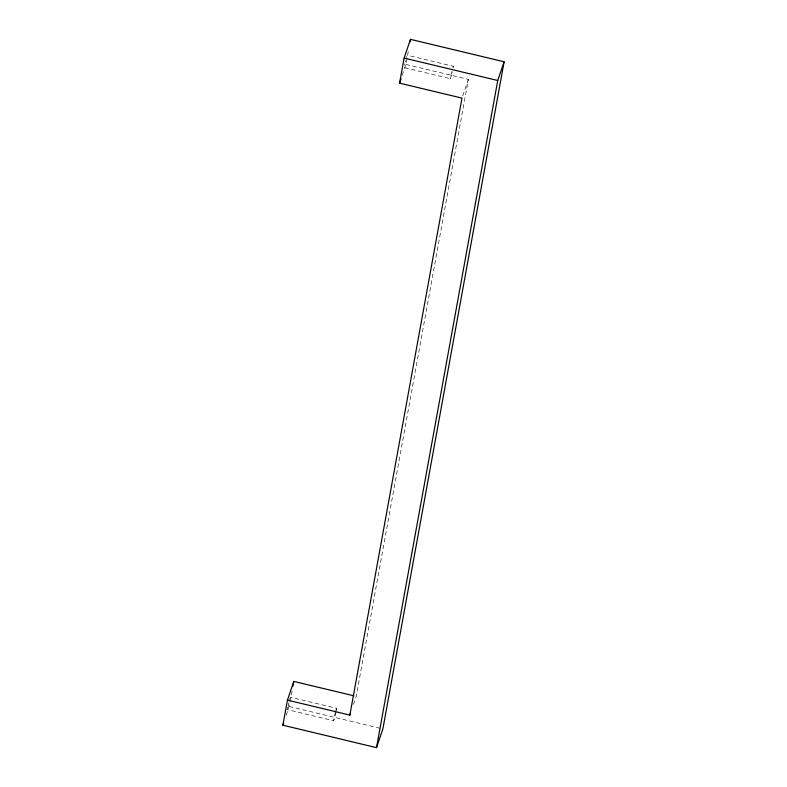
<?xml version="1.0" encoding="UTF-8"?>
<svg xmlns="http://www.w3.org/2000/svg" width="787" height="787" viewBox="0 0 787 787"><rect width="100%" height="100%" fill="white"/><g stroke="black" fill="none" stroke-linecap="round" stroke-linejoin="round"><path stroke-width="0.59" stroke-dasharray="3.94 2.95" d="M453.312 67.554L453.391 66.275L407.745 55.336M289.616 699.574L289.813 698.403M406.299 57.5L406.495 56.33M336.433 710.789L336.698 708.339L289.891 697.125M286.252 715.304L289.901 702.919M290.118 701.719L292.292 689.776M402.187 75.434L405.935 64.436L408.542 50.102M405.935 64.436L468.354 79.389L356.226 696.377L353.225 705.182M336.147 712.215L333.737 720.744L286.802 709.51M405.285 62.143L405.679 60.51M288.996 702.584L288.19 705.782M451.59 71.568L450.302 78.661L452.486 71.735M335.311 712.058L333.609 720.725M404.479 65.124L404.882 63.717M287.796 707.188L287.137 709.126M335.705 710.661L336.698 708.339M462.736 95.906L468.354 79.389M452.751 67.446L453.391 66.275M404.656 67.721L450.302 78.661M289.252 706.5L381.685 728.654"/><path stroke-width="1.18" d="M287.442 700.135L349.861 715.088L461.989 98.1L399.57 83.147L404.125 58.061L410.489 39.35L504.113 61.789L382.875 728.939L376.511 747.65L282.887 725.211L287.442 700.135L293.807 681.414L353.865 695.806M292.941 686.195L293.807 681.414M410.057 41.741L410.489 39.35M376.511 747.65L497.748 80.5L504.113 61.789M399.57 83.147L401.065 78.739M282.887 725.211L283.635 723.007M349.861 715.088L350.608 712.884M404.125 58.061L497.748 80.5"/></g></svg>
